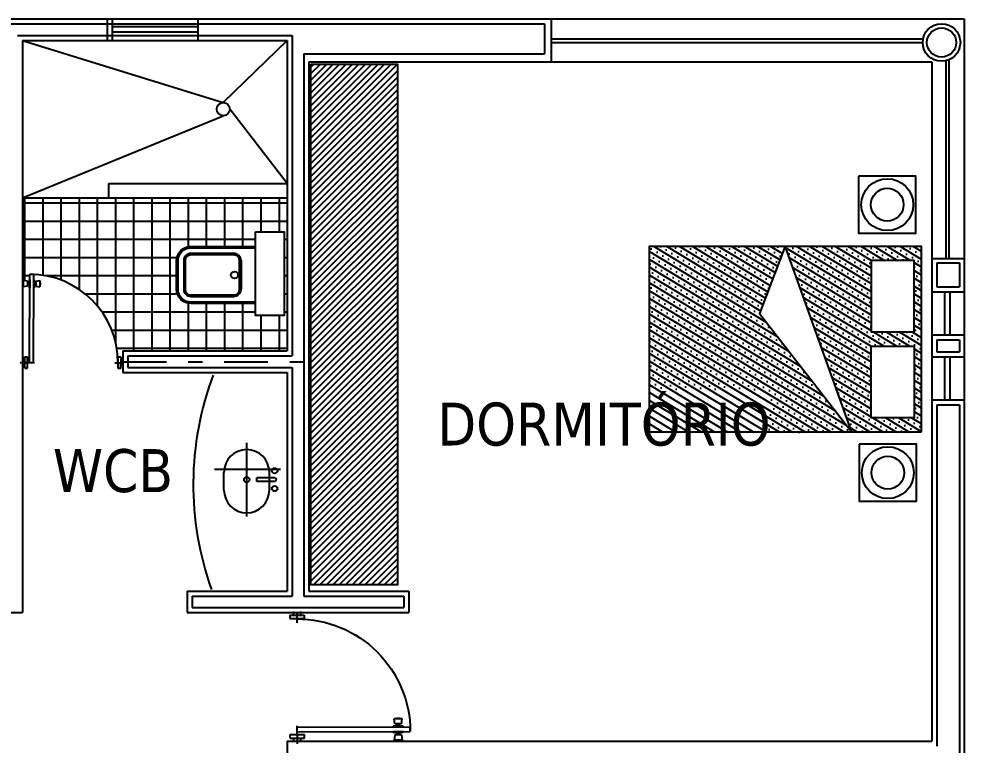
# Model space of a CAD drawing. Extents: x 152 to 700, y -120 to 84.
# Drawn here: x 227.16 to 233.76, y 31.18 to 36.25 of the extents above; entities that cross this region are included whole.
import ezdxf

# ---------------------------------------------------------------- set-up
doc = ezdxf.new("R2010")
doc.units = 0
doc.header["$LTSCALE"] = 0.03
doc.linetypes.add('DASHDOT', pattern=[25.4, 12.7, -6.35, 0, -6.35])
doc.layers.get('0').update_dxf_attribs({"linetype": 'CONTINUOUS'})
for name, color, linetype in [('CALIDAD', 30, 'CONTINUOUS'), ('EJES', 8, 'DASHDOT'), ('HERRERIA', 8, 'CONTINUOUS'), ('MUEBLES', 8, 'CONTINUOUS'), ('PISO2', 144, 'CONTINUOUS'), ('TEXTOS', 7, 'CONTINUOUS'), ('VENTANAS', 4, 'CONTINUOUS')]:
    doc.layers.add(name, color=color, linetype=linetype)
doc.styles.add('COTAS', font='tahoma.ttf', dxfattribs={"height": 0.1})
pattern_1 = [(148.86212, (-63.19567, -15.120315), (-0.02423903, -0.040121503), []), (148.86212, (-63.20361, -15.088134), (-0.02423903, -0.040121503), [0, -0.046875])]

# ---------------------------------------------------------------- blocks, each defined once
blk = doc.blocks.new('A$C74550830')
at = {"layer": 'MUEBLES', "linetype": 'Continuous'}
h = blk.add_hatch(dxfattribs=at)
h.set_pattern_fill('SACNCR', color=8, scale=0.5, angle=463.86212, style=0)
h.set_pattern_definition(pattern_1)
h.paths.add_polyline_path([(1.4154, 0.4842), (0, 0.4842), (0, 1.7842), (0.95, 1.7842), (0.7694, 1.313)])
h = blk.add_hatch(dxfattribs=at)
h.set_pattern_fill('SACNCR', color=8, scale=0.5, angle=463.86212, style=0)
h.set_pattern_definition(pattern_1)
h.paths.add_polyline_path([(0.95, 1.7842), (1.9, 1.7842), (1.9, 0.4842), (1.4154, 0.4842)])
h.paths.add_polyline_path([(1.55, 1.6842), (1.55, 1.1842), (1.85, 1.1842), (1.85, 1.6842)], flags=16)
h.paths.add_polyline_path([(1.85, 1.0842), (1.85, 0.5842), (1.55, 0.5842), (1.55, 1.0842)], flags=16)
at = {"layer": 'MUEBLES', "color": 8}
for points in [[(1.4625, 2.2736), (1.4625, 1.8736), (1.8625, 1.8736), (1.8625, 2.2736)], [(1.4662, 0.4), (1.4662, 0), (1.8662, 0), (1.8662, 0.4)]]:
    blk.add_lwpolyline(points, close=True, dxfattribs=at)
at = {"layer": 'MUEBLES', "color": 8, "linetype": 'Continuous'}
for points in [[(1.9, 0.4842), (0, 0.4842), (0, 1.7842), (1.9, 1.7842)], [(0.95, 1.7842), (0.7694, 1.313), (1.4154, 0.4842)], [(1.55, 1.6842), (1.55, 1.1842), (1.85, 1.1842), (1.85, 1.6842)], [(1.85, 1.6842), (1.55, 1.6842), (1.55, 1.1842), (1.85, 1.1842)], [(1.85, 1.0842), (1.85, 0.5842), (1.55, 0.5842), (1.55, 1.0842)], [(1.55, 1.0842), (1.85, 1.0842), (1.85, 0.5842), (1.55, 0.5842)]]:
    blk.add_lwpolyline(points, close=True, dxfattribs=at)
at = {"layer": 'MUEBLES', "color": 8}
for centre, radius in [((1.6625, 2.0736), 0.1815), ((1.6625, 2.0736), 0.1145), ((1.6662, 0.2), 0.1815), ((1.6662, 0.2), 0.1145)]:
    blk.add_circle(centre, radius, dxfattribs=at)
blk = doc.blocks.new('A$C7F5F34B9')
at = {"layer": 'MUEBLES'}
for p, q in [((0.0814, 0.8113), (0.1114, 0.8113)), ((0.0814, 0.0489), (0.0814, 0.8113)), ((0.1114, 0.8113), (0.1114, 0.0489)), ((0.0225, 0.7406), (0.0225, 0.7187)), ((0.0246, 0.7406), (0.0225, 0.7406)), ((0.0246, 0.7187), (0.0225, 0.7187)), ((0.0246, 0.7565), (0.0246, 0.7028)), ((0.0598, 0.7516), (0.0246, 0.7565)), ((0.0598, 0.7077), (0.0246, 0.7028)), ((0.0598, 0.7516), (0.0598, 0.7077)), ((0.0702, 0.738), (0.0598, 0.738)), ((0.0702, 0.7213), (0.0598, 0.7213)), ((0.0702, 0.72), (0.0702, 0.7393)), ((0.0803, 0.7639), (0.0744, 0.7639)), ((0.0744, 0.7639), (0.0744, 0.6954)), ((0.0803, 0.7639), (0.0803, 0.6954)), ((0.1125, 0.7639), (0.1125, 0.6954)), ((0.1125, 0.7639), (0.1183, 0.7639)), ((0.1183, 0.7639), (0.1183, 0.6954)), ((0.1226, 0.72), (0.1226, 0.7393)), ((0.1226, 0.738), (0.133, 0.738)), ((0.1226, 0.7213), (0.133, 0.7213)), ((0.133, 0.7516), (0.1682, 0.7565)), ((0.133, 0.7516), (0.133, 0.7077)), ((0.133, 0.7077), (0.1682, 0.7028)), ((0.1682, 0.7565), (0.1682, 0.7028)), ((0.1682, 0.7406), (0.1703, 0.7406)), ((0.1682, 0.7187), (0.1703, 0.7187)), ((0.1703, 0.7406), (0.1703, 0.7187)), ((0.0803, 0.6954), (0.0744, 0.6954)), ((0.1125, 0.6954), (0.1183, 0.6954)), ((0.0146, 0.0733), (0.039, 0.0733)), ((0.039, 0.0978), (0.0635, 0.0978)), ((0.039, 0), (0.039, 0.0978)), ((0.0635, 0), (0.0635, 0.0978)), ((0.8701, 0.0978), (0.8457, 0.0978)), ((0.8457, 0), (0.8457, 0.0978)), ((0.8701, 0), (0.8701, 0.0978)), ((0.8946, 0.0733), (0.8701, 0.0733)), ((0, 0.0489), (0.1221, 0.0489)), ((0.0146, 0.0244), (0.039, 0.0244)), ((0.8181, 0.0489), (0.8866, 0.0489)), ((0.8946, 0.0244), (0.8701, 0.0244)), ((0.039, 0), (0.0635, 0)), ((0.8701, 0), (0.8457, 0))]:
    blk.add_line(p, q, dxfattribs=at)
for centre, radius, start, end in [((0.0814, 0.0489), 0.7624, 0, 90), ((0.0706, 0.7432), 0.00393, 264.85268, 9.81939), ((0.0706, 0.7161), 0.00393, 350.18061, 95.14732), ((0.1222, 0.7432), 0.00393, 170.18061, 275.14732), ((0.1222, 0.7161), 0.00393, 84.85268, 189.81939)]:
    blk.add_arc(centre, radius, start, end, dxfattribs=at)
blk = doc.blocks.new('A$C26A52BA2')
at = {"layer": 'MUEBLES', "color": 8}
blk.add_lwpolyline([(0.2, 0), (0, 0), (0, 0.5844), (0.2, 0.5844)], close=True, dxfattribs=at)
for points in [[(0.2, 0.5008, -0.008853), (0.2018, 0.5008), (0.6518, 0.5008, -0.414214), (0.7518, 0.4008), (0.7518, 0.2008, -0.414214), (0.6518, 0.1008), (0.2018, 0.1008, -0.008853), (0.2, 0.1009)], [(0.2, 0.4908, -0.011068), (0.2018, 0.4908), (0.6518, 0.4908, -0.414214), (0.7418, 0.4008), (0.7418, 0.2008, -0.414214), (0.6518, 0.1108), (0.2018, 0.1108, -0.011068), (0.2, 0.1109)], [(0.3018, 0.2008), (0.3018, 0.4008), (0.3018, 0.2008, 0.414214), (0.3518, 0.1508), (0.6518, 0.1508, 0.414214), (0.7018, 0.2008), (0.7018, 0.4008, 0.414214), (0.6518, 0.4508), (0.3518, 0.4508, 0.414214), (0.3018, 0.4008)]]:
    blk.add_lwpolyline(points, format="xyb", dxfattribs=at)
blk.add_lwpolyline([(0.3118, 0.4008), (0.3118, 0.2008, 0.414214), (0.3518, 0.1608), (0.6518, 0.1608, 0.414214), (0.6918, 0.2008), (0.6918, 0.4008, 0.414214), (0.6518, 0.4408), (0.3518, 0.4408, 0.414214)], format="xyb", close=True, dxfattribs=at)
blk.add_circle((0.3479, 0.3008), 0.025, dxfattribs=at)

msp = doc.modelspace()

# ---------------------------------------------------------------- hatches: boundary and pattern name
at = {"layer": 'MUEBLES', "ltscale": 0.03}
h = msp.add_hatch(dxfattribs=at)
h.set_pattern_fill('ANSI31', color=256, scale=0.01, style=0)
h.set_pattern_definition([(45, (62.608397, 100.116756), (-0.0224506403, 0.0224506403), [])])
h.paths.add_polyline_path([(229.1994, 32.2963), (229.8037, 32.2963), (229.8037, 35.9363), (229.1994, 35.9363)])
at = {"layer": 'PISO2', "ltscale": 0.03}
h = msp.add_hatch(dxfattribs=at)
h.set_pattern_fill('NET,_O', color=256, scale=0.04, angle=180)
h.set_pattern_definition([(180, (62.6084, 100.11676), (-2e-17, -0.127), []), (270, (62.6084, 100.11676), (0.127, -2e-17), [])])
h.paths.add_polyline_path([(227.8496, 33.8882), (227.8721, 33.8881), (227.8721, 33.8683), (227.8842, 33.8683), (227.8842, 33.9313), (228.6142, 33.9313), (228.6142, 34.2626), (228.3607, 34.2626, -0.414214), (228.2607, 34.3626), (228.2607, 34.5626, -0.414214), (228.3607, 34.6626), (228.6142, 34.6626), (228.6142, 35.0028), (227.1842, 35.0028), (227.1842, 34.4102), (227.1889, 34.4101), (227.1889, 34.4231), (227.2174, 34.419), (227.2174, 34.408), (227.2258, 34.4079), (227.2258, 34.409, 0.390527), (227.2293, 34.4116), (227.2293, 34.4289), (227.2349, 34.4289), (227.235, 34.4673), (227.2593, 34.4672), (227.2593, 34.4668, -0.384213)])
h.paths.add_polyline_path([(229.0342, 33.9313), (229.0342, 35.0028), (228.6142, 35.0028), (228.6142, 34.6626), (228.8124, 34.6626), (228.8124, 34.7634), (229.0124, 34.7634), (229.0124, 34.179), (228.8124, 34.179), (228.8124, 34.2626), (228.6142, 34.2626), (228.6142, 33.9313)])

# ---------------------------------------------------------------- linework, layer by layer
at = {"ltscale": 0.03}
for p, q in [((222.5392, 36.2528), (233.7642, 36.2528)), ((227.7742, 36.2528), (227.7742, 36.1028)), ((227.8092, 36.2528), (227.8092, 36.1028)), ((228.4092, 36.2528), (228.4092, 36.1028)), ((230.8792, 36.2528), (230.8792, 35.9528)), ((233.7642, 36.2528), (233.7642, 30.4528)), ((227.1842, 36.1028), (229.0342, 36.1028)), ((227.1842, 36.1028), (227.1842, 32.2528)), ((229.0342, 36.1028), (229.0342, 33.9313)), ((229.1842, 35.9528), (233.5392, 35.9528)), ((229.1842, 35.9528), (229.1842, 32.2528)), ((233.5392, 35.9528), (233.5392, 31.2028)), ((233.5392, 34.5785), (233.7642, 34.5785)), ((233.5392, 34.3436), (233.7642, 34.3436)), ((233.5392, 34.0436), (233.7642, 34.0436)), ((227.8842, 33.9313), (227.8842, 33.7813)), ((227.8842, 33.9313), (229.0342, 33.9313)), ((233.5392, 33.8894), (233.7642, 33.8894)), ((227.8842, 33.7813), (229.0342, 33.7813)), ((229.0342, 33.7813), (229.0342, 32.2528)), ((233.5392, 33.5894), (233.7642, 33.5894)), ((227.1842, 32.2528), (227.1842, 32.1028)), ((228.3342, 32.2528), (229.0342, 32.2528)), ((228.3342, 32.2528), (228.3342, 32.1028)), ((229.1842, 32.2528), (229.8842, 32.2528)), ((229.8842, 32.2528), (229.8842, 32.1028)), ((227.0342, 32.1028), (227.1842, 32.1028)), ((228.3342, 32.1028), (229.8842, 32.1028)), ((229.0342, 31.2028), (233.5392, 31.2028)), ((229.0342, 31.2028), (229.0342, 31.0528))]:
    msp.add_line(p, q, dxfattribs=at)
msp.add_circle((233.6068, 36.0878), 0.1314, dxfattribs=at)
at = {"layer": 'CALIDAD', "ltscale": 0.03}
for p, q in [((225.3861, 36.2178), (230.832, 36.2178)), ((230.832, 36.2178), (230.832, 36.0094)), ((227.1492, 36.1378), (229.0692, 36.1378)), ((229.0692, 36.1378), (229.0692, 33.8963)), ((229.1492, 36.0094), (229.1492, 32.2178)), ((229.1492, 36.0094), (230.832, 36.0094)), ((233.5746, 34.5471), (233.7327, 34.5471)), ((233.5746, 34.5471), (233.5746, 34.3786)), ((233.7327, 34.5471), (233.7327, 34.3786)), ((233.5746, 34.3786), (233.7327, 34.3786)), ((233.5746, 34.0086), (233.7327, 34.0086)), ((233.5746, 34.0086), (233.5746, 33.9244)), ((233.7327, 34.0086), (233.7327, 33.9244)), ((227.9192, 33.8963), (227.9192, 33.8163)), ((227.9192, 33.8963), (229.0692, 33.8963)), ((233.5746, 33.9244), (233.7327, 33.9244)), ((227.9192, 33.8163), (229.0692, 33.8163)), ((229.0692, 33.8163), (229.0692, 32.2178)), ((233.5746, 33.5544), (233.7327, 33.5544)), ((233.5746, 33.5544), (233.5746, 31.1678)), ((233.7327, 33.5544), (233.7327, 30.4953)), ((228.3692, 32.2178), (228.3692, 32.1378)), ((228.3692, 32.2178), (229.0692, 32.2178)), ((229.1492, 32.2178), (229.8492, 32.2178)), ((229.8492, 32.2178), (229.8492, 32.1378)), ((228.3692, 32.1378), (229.8492, 32.1378))]:
    msp.add_line(p, q, dxfattribs=at)
msp.add_circle((233.6068, 36.0878), 0.102, dxfattribs=at)
at = {"layer": 'EJES', "ltscale": 0.8}
msp.add_line((227.8842, 33.8563), (229.1842, 33.8563), dxfattribs=at)
at = {"layer": 'MUEBLES', "ltscale": 0.03}
for p, q in [((227.1842, 36.1028), (228.5867, 35.6676)), ((229.0342, 36.1028), (228.5867, 35.6676)), ((229.0342, 35.1028), (228.6324, 35.6219)), ((227.1842, 35.0028), (228.5867, 35.5762)), ((227.7842, 35.1028), (227.7842, 35.0028)), ((227.7842, 35.1028), (229.0342, 35.1028)), ((227.1842, 35.0028), (229.0342, 35.0028))]:
    msp.add_line(p, q, dxfattribs=at)
at = {"layer": 'MUEBLES'}
for p, q in [((228.7507, 32.7735), (228.7507, 33.2899)), ((228.9873, 33.1017), (228.5244, 33.1017)), ((228.5911, 32.9589), (228.5911, 33.0825)), ((228.8212, 33.0193), (228.8212, 33.0443)), ((228.9459, 33.0443), (228.8212, 33.0443)), ((228.9092, 32.9589), (228.9092, 33.0825)), ((228.9459, 33.0193), (228.8212, 33.0193))]:
    msp.add_line(p, q, dxfattribs=at)
at = {"layer": 'MUEBLES', "ltscale": 0.03}
msp.add_lwpolyline([(229.1994, 35.9363), (229.8037, 35.9363), (229.8037, 32.2963), (229.1994, 32.2963)], close=True, dxfattribs=at)
msp.add_circle((228.5867, 35.6219), 0.0457, dxfattribs=at)
at = {"layer": 'MUEBLES'}
for centre in [(228.9459, 33.0942), (228.7507, 33.0317), (228.9459, 32.9694)]:
    msp.add_circle(centre, 0.0187, dxfattribs=at)
at = {"layer": 'MUEBLES', "ltscale": 0.03}
msp.add_arc((230.5413, 32.9975), 2.1647, 159.31719, 199.83287, dxfattribs=at)
at = {"layer": 'MUEBLES'}
for centre, radius, start, end in [((228.7502, 33.0825), 0.159, 0, 180), ((228.9459, 33.0318), 0.0125, 270, 90), ((228.7502, 32.9589), 0.159, 180, 0), ((228.7502, 32.9589), 0.159, 180, 0)]:
    msp.add_arc(centre, radius, start, end, dxfattribs=at)
at = {"layer": 'VENTANAS', "ltscale": 0.03}
for p, q in [((227.8092, 36.1985), (228.4092, 36.1985)), ((227.8092, 36.1635), (228.4092, 36.1635)), ((233.4775, 36.1115), (230.8792, 36.1115)), ((233.4754, 36.0858), (230.8792, 36.0858)), ((233.6377, 35.9566), (233.6377, 34.5785)), ((233.6568, 35.9592), (233.6568, 34.5785)), ((233.6271, 34.3436), (233.6271, 34.0436)), ((233.6656, 34.3436), (233.6656, 34.0436)), ((233.6271, 33.8894), (233.6271, 33.5894)), ((233.6656, 33.8894), (233.6656, 33.5894))]:
    msp.add_line(p, q, dxfattribs=at)

# ---------------------------------------------------------------- block references
at = {"ltscale": 0.03}
msp.add_blockref('A$C74550830', (231.5648, 32.8803), dxfattribs=at)
at = {"ltscale": 0.03, "rotation": 180}
msp.add_blockref('A$C26A52BA2', (229.0124, 34.7634), dxfattribs=at)
at = {"layer": 'HERRERIA'}
for p, xscale, yscale, zscale, rotation in [((227.1675, 33.8107), 0.8095515031969495, 0.8095515031969495, 0.8095515031969495, 359.8605939138454), ((229.0538, 31.184), -1.035635154266576, 1.035635154266576, 1.035635154266576, 270.1394060861545)]:
    msp.add_blockref('A$C7F5F34B9', p, dxfattribs=dict(at, xscale=xscale, yscale=yscale, zscale=zscale, rotation=rotation))

# ---------------------------------------------------------------- texts
at = {"layer": 'TEXTOS', "ltscale": 0.03, "style": 'COTAS'}
for s, p in [('DORMITÓRIO', (230.0818, 33.2704)), ('WCB', (227.3964, 32.9449))]:
    msp.add_text(s, height=0.3, dxfattribs=at).set_placement(p)

doc.saveas('drawing.dxf')
